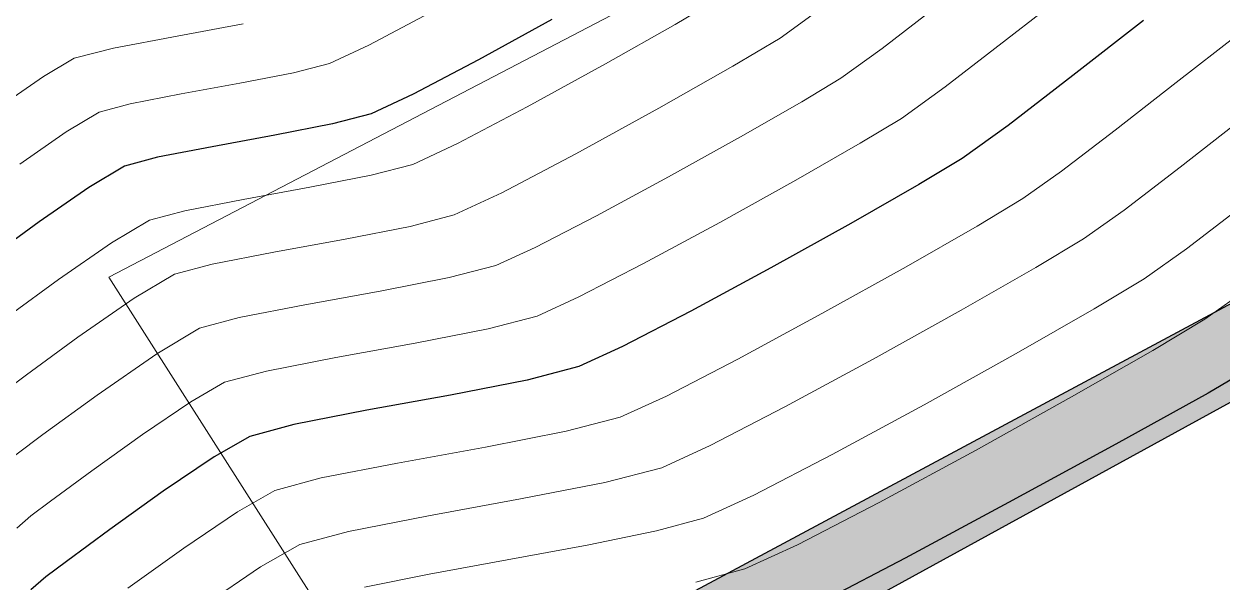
# Model space of a CAD drawing. Header units: millimetres. Extents: x 736950 to 740938, y 8500595 to 8502163.
# Drawn here: x 737778.36 to 737787.69, y 8501288.97 to 8501293.32 of the extents above; entities that cross this region are included whole.
import ezdxf

# ---------------------------------------------------------------- set-up
doc = ezdxf.new("R2010")
doc.units = ezdxf.units.MM
for name, color, linetype, lineweight in [('CONT-MJR', 80, 'Continuous', 30), ('CONT-MNR', 96, 'Continuous', 15), ('MURO PIEDRA', 252, 'Continuous', 30), ('pista', 251, 'Continuous', 5)]:
    doc.layers.add(name, color=color, linetype=linetype, lineweight=lineweight)

msp = doc.modelspace()

# ---------------------------------------------------------------- hatches: boundary and pattern name
at = {"layer": 'pista'}
h = msp.add_hatch(dxfattribs=at)
h.set_pattern_fill('HONEY', color=256, scale=3, angle=9.94991650582834, style=0)
h.set_pattern_definition([(9.94991650582834, (1479841.21072825, -18.49207214638591), (0.4979252195647159, 0.4170677100899267), [0.375, -0.75]), (129.9499165058283, (1479841.21072825, -18.49207214638591), (-0.6101538418184378, 0.222682034283025), [0.3749999999999999, -0.7499999999999998]), (69.94991650582834, (1479841.21072825, -18.49207214638591), (-0.112228622253722, 0.6397497443729518), [-0.75, 0.375])])
h.paths.add_polyline_path([(737744.7999806425, 8501250.923935566), (737743.4751223363, 8501250.754223157), (737756.465848178, 8501242.026572531), (737763.5739612179, 8501242.006896213), (737770.002546867, 8501243.455222024), (737769.8468594846, 8501244.342704736), (737763.4750639071, 8501242.907173423), (737756.7405500773, 8501242.925815564)])
h.paths.add_polyline_path([(737794.2809870465, 8501256.017245878), (737809.7820272583, 8501263.709828075), (737823.391616501, 8501273.483615467), (737837.0791595323, 8501280.557800073), (737851.5530432165, 8501285.77819753), (737870.8510758049, 8501293.050216693, -0.9976846880626209), (737871.0089264096, 8501292.63424804), (737865.2748787645, 8501289.581801567, 0.7845063948290762), (737866.1540430214, 8501286.121818589), (737883.2588851704, 8501291.348365877), (737897.4188924351, 8501296.516943583), (737903.2981396064, 8501301.44146652, -0.5512150924587264), (737904.1219025984, 8501301.177325813), (737906.855912117, 8501297.98174819, 0.5618964424650519), (737910.2738656431, 8501298.536066804), (737914.22079628, 8501308.558674501), (737925.6412323939, 8501300.72656757, 0.340189525830376), (737928.7023693406, 8501300.894137181), (737936.9171069289, 8501306.117412793, -0.358727273887905), (737938.1716059428, 8501305.962964654), (737943.1732157968, 8501301.051021611, 0.3417074120720416), (737946.0555081918, 8501300.709858142), (737955.8779356404, 8501307.072689936), (737971.8320576148, 8501314.464803053), (737988.5677626224, 8501323.411181662), (738023.1375471824, 8501336.282937778), (738044.4246208373, 8501357.728329657), (738061.4456776979, 8501362.208386911), (738078.9085143938, 8501363.070318012), (738112.0997810266, 8501372.051506756), (738118.6561313582, 8501373.365123207), (738128.3493353954, 8501376.976906104), (738155.2251721952, 8501366.826195797), (738176.6167526407, 8501363.543890122), (738193.8053773039, 8501353.328603027), (738204.7313956148, 8501340.877429372), (738207.705198212, 8501335.751671141), (738214.35685511, 8501331.742925933), (738229.9282901662, 8501313.374534177), (738233.5603594936, 8501308.186787868), (738234.53883727, 8501308.358438132), (738230.6417003467, 8501313.924784988), (738214.9478837823, 8501332.43754055), (738208.3676942562, 8501336.403214611), (738205.4657963786, 8501341.405035153), (738194.387784551, 8501354.029418997), (738176.9261677533, 8501364.406946706), (738155.4549153853, 8501367.70147717), (738128.3514754312, 8501377.93815071), (738118.4090486554, 8501374.233504975), (738111.8936108743, 8501372.928085677), (738078.7671659255, 8501363.964436961), (738061.3074614278, 8501363.102660457), (738043.958527311, 8501358.536303693), (738022.6381405202, 8501337.057350922), (737988.196920163, 8501324.233464561), (737971.4304040315, 8501315.270615296), (737955.4419368334, 8501307.862588815), (737945.5806043665, 8501301.47455489, -0.3391433520832071), (737943.8038299843, 8501301.693147572), (737938.8116631231, 8501306.59581691, 0.3560082385246841), (737936.4342009705, 8501306.876887502), (737928.158540546, 8501301.61487459, -0.3502196171718997), (737926.1502499409, 8501301.468794718), (737914.5128481541, 8501309.44969617, 0.4302069892023044), (737913.4330382891, 8501309.014522241), (737909.4507249827, 8501298.90206584, -0.5704007069138802), (737907.5397775185, 8501298.566836312), (737904.9064502402, 8501301.644734057, 0.4931454261128044), (737902.7202336333, 8501302.131411942), (737896.9620044216, 8501297.308254998), (737882.9728831241, 8501292.20205278), (737866.0373022418, 8501287.027224885, -0.7384715771871906), (737865.6977918843, 8501288.787355538), (737871.5108758068, 8501291.881875956, 0.9119586051647783), (737870.5337161538, 8501293.892406015), (737851.2416702455, 8501286.62264278), (737836.7183275839, 8501281.384406622), (737822.9200107896, 8501274.252970394), (737809.3164408724, 8501264.483505804), (737793.8201376351, 8501256.79327439), (737778.9884914039, 8501246.402265295), (737769.846859484, 8501244.34270474), (737770.0025468671, 8501243.455222024), (737779.3594973255, 8501245.563292695)])
h.paths.add_polyline_path([(738260.5182952256, 8501271.251537092), (738234.538837269, 8501308.358438132), (738233.56035949, 8501308.186787868), (738259.6897886079, 8501270.86568047), (738269.3749442189, 8501234.589470252), (738274.5057655985, 8501215.583008338), (738279.7983711922, 8501189.602392923), (738280.7089290785, 8501189.641305126), (738275.382018582, 8501215.790318219), (738270.2441657205, 8501234.822827347)])
h = msp.add_hatch(dxfattribs=at)
h.set_pattern_fill('AR-CONC', color=256, scale=0.1, angle=9.94991650582834, style=0)
h.set_pattern_definition([(59.94991650582833, (1479841.21072825, -18.49207214638591), (0.7173147616177996, 0.06212513786334364), [0.07500000000000001, -0.8250000000000001]), (4.949916505828331, (1479841.21072825, -18.49207214638591), (-0.2666336227691331, 0.7169040729334506), [0.06, -0.66]), (110.4013165058283, (1479841.270504478, -18.48689504899085), (0.4506817424667108, 0.7790288530571421), [0.06374018999999999, -0.7011421119999998]), (56.13411650582835, (1479841.176170796, -18.29508031532168), (1.07978843215245, 0.02137619624183779), [0.1124999999999999, -1.237499999999998]), (106.5855165058283, (1479841.266153166, -18.29329902119935), (0.752289432321798, 1.120964142855684), [0.09561028799999993, -1.051712999999999]), (1.134116505828333, (1479841.176170796, -18.29508031532168), (0.7522885572049924, 1.12096473051034), [0.09000000000000001, -0.9900000000000001]), (30.94991650582834, (1479841.283306076, -18.32704954408109), (0.6574964912282043, -0.293425227292985), [0.07500000000000001, -0.8250000000000001]), (335.9499165058284, (1479841.283306076, -18.32704954408109), (0.1143589702920628, 0.7562849757157031), [0.06, -0.66]), (81.40131650582836, (1479841.338097435, -18.35150168277323), (0.7718558160208798, 0.4628591428967336), [0.06374019000000002, -0.701142112]), (47.44991650582834, (1479841.21072825, -18.49207214638591), (-0.04554285905854174, 0.3299879209740469), [0, -0.652, 0, -0.67, 0, -0.6625000000000001]), (17.44991650582834, (1479841.21072825, -18.49207214638591), (0.1909634295804004, 0.4339344980096552), [0, -0.3819999999999997, 0, -0.6369999999999993, 0, -0.2524999999999997]), (337.4499165058283, (1479840.991082356, -18.53060370869935), (0.5296904964497462, 0.07002209344786473), [0, -0.25, 0, -0.7799999999999999, 0, -1.035]), (327.4499165058284, (1479840.892586439, -18.5478824339807), (0.557117696670718, 0.1993664657265957), [0, -0.325, 0, -0.518, 0, -0.735])])
h.paths.add_polyline_path([(737791.5559219075, 8501289.695930107), (737792.551449192, 8501287.89282433), (737790.2650922528, 8501286.885621794), (737789.9606399436, 8501287.50992386), (737789.282920198, 8501287.119431661), (737789.8594336101, 8501285.928127635), (737792.0678738108, 8501286.818103971), (737792.4463915016, 8501285.459065948), (737794.0040653513, 8501286.065330887), (737790.9109348459, 8501292.828602554), (737781.3881687867, 8501287.72137282), (737782.6339078179, 8501285.765198162), (737783.0078059994, 8501285.335337553), (737785.4498607655, 8501286.786114419), (737785.2161380884, 8501287.261886118), (737783.2372918824, 8501285.994910313), (737782.3113635977, 8501287.424422752), (737783.9599153812, 8501288.247653594), (737784.3926472707, 8501287.453479107), (737784.9138481152, 8501287.700247582), (737784.4122215663, 8501288.53411496), (737788.182679965, 8501290.601700379), (737788.8308387263, 8501289.62703417), (737789.3565152617, 8501289.888801586), (737788.8109832528, 8501290.955585923), (737790.5384877817, 8501291.832262661), (737791.2868478165, 8501290.442669103), (737788.063415962, 8501288.51559306), (737788.3988717829, 8501287.98801578), (737789.0000609824, 8501288.21097491), (737789.070400743, 8501287.65374756), (737789.8522352043, 8501287.913749244), (737789.6802740138, 8501288.6277761)])
h.paths.add_polyline_path([(737791.0837549088, 8501284.730663916), (737791.9854634485, 8501285.239115203), (737791.6551462315, 8501285.74464417), (737788.1434119036, 8501284.378310386), (737786.9481739387, 8501287.065201564), (737787.7908017033, 8501287.522677738), (737787.3599158415, 8501288.080618033), (737786.0324271923, 8501287.394931596), (737787.919708298, 8501283.193841858), (737790.4375838388, 8501284.35130795), (737790.8917770548, 8501283.52739441), (737788.20799533, 8501282.256556634), (737790.9435468046, 8501276.478315542), (737784.533403857, 8501273.038994186), (737784.7939092786, 8501272.46842436), (737796.9944802003, 8501279.00788666), (737794.4822346828, 8501285.01979172), (737793.0700123186, 8501284.450652303), (737793.2943148619, 8501283.768143423), (737794.0690307743, 8501284.091873642), (737795.3190969373, 8501281.318150045), (737793.178964494, 8501280.438126111), (737793.3973397883, 8501279.73731784), (737795.5637387651, 8501280.699110165), (737796.1738632472, 8501279.634519575), (737793.5535819186, 8501278.088515125), (737792.7902651053, 8501280.095815165), (737792.1792930259, 8501279.695221707), (737793.0154632638, 8501277.781923683), (737791.5939515219, 8501276.86247528), (737789.3079972652, 8501281.854576852), (737791.2870469418, 8501282.807869766), (737792.0530998199, 8501281.271119952), (737790.4115469962, 8501280.49480408), (737790.727105167, 8501279.830334337), (737793.0471402801, 8501280.801818809), (737792.1528624722, 8501283.1100162), (737792.8423039216, 8501283.60153577), (737792.5502280426, 8501284.172658946), (737791.5003286791, 8501283.826036204)])
h.paths.add_polyline_path([(737779.9851969633, 8501272.742664894), (737779.5926013328, 8501273.128634678), (737779.1944125522, 8501272.568406422), (737779.9120214739, 8501271.759229414), (737781.5425726977, 8501272.997593943), (737783.0716911793, 8501271.492163213), (737783.9898327204, 8501271.982176594), (737783.7344773642, 8501272.604413401), (737783.2633009446, 8501272.275046157), (737782.1794489613, 8501273.522533583), (737782.5377013684, 8501273.887930917), (737782.0967588566, 8501274.468473509)])

# ---------------------------------------------------------------- linework, layer by layer
at = {"layer": 'CONT-MJR'}
for points, elevation in [([(737782.4689067594, 8501293.350610385), (737781.8985865709, 8501293.037095755)], 3635), ([(737787.0766391798, 8501293.344551962), (737786.525552394, 8501292.914521532)], 3640), ([(737781.3888462344, 8501292.76886053), (737781.0621464405, 8501292.616062062)], 3635), ([(737785.3259215673, 8501292.064795507), (737784.7977062735, 8501291.762186276)], 3640), ([(737778.8634551978, 8501292.043452423), (737778.4762590657, 8501291.774796221)], 3635), ([(737778.4762590657, 8501291.774796221), (737778.1232595069, 8501291.517370673)], 3635), ([(737783.0204639967, 8501290.802761752), (737782.6788220166, 8501290.646200512)], 3640), ([(737788.02766008, 8501290.70431623), (737787.5786194495, 8501290.440083219)], 3645), ([(737782.6788220166, 8501290.646200512), (737782.2761264953, 8501290.541252557)], 3640), ([(737781.6792172092, 8501290.424325293), (737781.0274229022, 8501290.305516427)], 3640), ([(737787.5786194495, 8501290.440083219), (737786.8616946539, 8501290.040922813)], 3645), ([(737781.0274229022, 8501290.305516427), (737780.4600723196, 8501290.194923665)], 3640), ([(737780.4600723196, 8501290.194923665), (737780.1164942061, 8501290.10264471)], 3640), ([(737780.1164942061, 8501290.10264471), (737779.8390089612, 8501289.942672782)], 3640), ([(737779.8390089612, 8501289.942672782), (737779.442790736, 8501289.674581619)], 3640), ([(737786.0259028813, 8501289.585901598), (737785.2202613212, 8501289.15408616)], 3645), ([(737785.2202613212, 8501289.15408616), (737784.593787162, 8501288.824543085)], 3645), ([(737778.5278318885, 8501289.00627754), (737778.4123588298, 8501288.905007897)], 3640)]:
    msp.add_lwpolyline(points, dxfattribs=dict(at, elevation=elevation))
at = {"layer": 'CONT-MJR', "extrusion": (0.4656795960377687, -0.8849533964193258, 0), "elevation": -7179678.170636084}
msp.add_lwpolyline([(4611781.304284331, 3635.000000000007), (4611780.728276218, 3635.000000000007)], dxfattribs=at)
at = {"layer": 'CONT-MJR', "extrusion": (0.6111742314986937, -0.7914960889050441, 0), "elevation": -6277823.979715387}
msp.add_lwpolyline([(5779726.313199555, 3640.000000000013), (5779725.678373422, 3640.000000000013)], dxfattribs=at)
at = {"layer": 'CONT-MJR', "extrusion": (0.1922343332161511, -0.9813490516289003, 0), "elevation": -8200908.57666706}
msp.add_lwpolyline([(2358260.751651652, 3635.000000000013), (2358260.295461305, 3635.000000000013)], dxfattribs=at)
at = {"layer": 'CONT-MJR', "extrusion": (0.2521900365187744, -0.9676777281102729, 0), "elevation": -8040450.491706003}
msp.add_lwpolyline([(2857875.59736213, 3635), (2857875.285252393, 3635)], dxfattribs=at)
at = {"layer": 'CONT-MJR', "extrusion": (-0.5840101698311423, 0.8117463406346841, 0), "elevation": 6470018.558433644}
msp.add_lwpolyline([(-5563736.396618991, 3640.000000000013), (-5563735.954931766, 3640.000000000013)], dxfattribs=at)
at = {"layer": 'CONT-MJR', "extrusion": (0.1793249227667409, -0.983789902405337, 0), "elevation": -8231183.271818332}
msp.add_lwpolyline([(2250314.433526692, 3635.00000000001), (2250313.936626158, 3635.00000000001)], dxfattribs=at)
at = {"layer": 'CONT-MJR', "extrusion": (0.1913273820178648, -0.9815262772285774, 0), "elevation": -8203084.360126977}
msp.add_lwpolyline([(2350680.294781938, 3635.000000000013), (2350679.861260242, 3635.000000000013)], dxfattribs=at)
at = {"layer": 'CONT-MJR', "extrusion": (0.2593893665890005, -0.9657728286199385, 0), "elevation": -8018944.959115406}
msp.add_lwpolyline([(2917672.115261036, 3635.000000000003), (2917671.848445096, 3635.000000000003)], dxfattribs=at)
at = {"layer": 'CONT-MJR', "extrusion": (0.5156275046735583, -0.8568128596281219, 0), "elevation": -6903593.957981598}
msp.add_lwpolyline([(5015644.363987163, 3640.000000000013), (5015643.968766158, 3640.000000000013)], dxfattribs=at)
at = {"layer": 'CONT-MJR', "extrusion": (-0.5116999549868051, 0.8591642194985205, 0), "elevation": 6926484.532021542}
msp.add_lwpolyline([(-4983984.279690063, 3635.000000000009), (-4983983.95734728, 3635.000000000009)], dxfattribs=at)
at = {"layer": 'CONT-MJR', "extrusion": (0.4867297397603402, -0.8735526088523986, 0), "elevation": -7067223.794886527}
msp.add_lwpolyline([(4782325.361843608, 3640.000000000013), (4782324.64831031, 3640.000000000013)], dxfattribs=at)
at = {"layer": 'CONT-MJR', "extrusion": (0.4761751249661695, -0.8793504707245302, 0), "elevation": -7124300.136006779}
msp.add_lwpolyline([(4696874.362907769, 3640), (4696873.653394094, 3640)], dxfattribs=at)
at = {"layer": 'CONT-MJR', "extrusion": (0.4595874442994199, -0.8881325244817506, 0), "elevation": -7211197.049187733}
msp.add_lwpolyline([(4562336.206554703, 3640.000000000004), (4562335.6097719, 3640.000000000004)], dxfattribs=at)
at = {"layer": 'CONT-MJR', "extrusion": (0.1922343352253962, -0.9813490512353136, 0), "elevation": -8200906.321541691}
msp.add_lwpolyline([(2358261.8724506, 3640.000000000003), (2358261.264196804, 3640.000000000003)], dxfattribs=at)
at = {"layer": 'CONT-MJR', "extrusion": (0.4781512666245321, -0.87827749955544, 0), "elevation": -7113718.037719024}
msp.add_lwpolyline([(4712884.201103805, 3645.000000000013), (4712883.249477725, 3645.000000000013)], dxfattribs=at)
at = {"layer": 'CONT-MJR', "extrusion": (0.5816972080614425, -0.8134054082273628, 0), "elevation": -6485830.756175628}
msp.add_lwpolyline([(5545290.257470651, 3640), (5545289.745620312, 3640)], dxfattribs=at)
at = {"layer": 'CONT-MJR', "extrusion": (-0.5931644532570679, 0.8050813197387228, 0), "elevation": 6406604.978138805}
msp.add_lwpolyline([(-5636634.777482276, 3640.000000000006), (-5636634.357827684, 3640.000000000006)], dxfattribs=at)
at = {"layer": 'CONT-MJR', "extrusion": (0.6033829017684564, -0.7974516122332924, 0), "elevation": -6334203.67513153}
msp.add_lwpolyline([(5717875.307464015, 3640.00000000001), (5717875.105870666, 3640.00000000001)], dxfattribs=at)
at = {"layer": 'CONT-MNR', "extrusion": (0.6151943214256921, -0.7883755113431558, 0), "elevation": -6248329.606041581}
msp.add_lwpolyline([(5811600.385253133, 3639), (5811599.721188307, 3639)], dxfattribs=at)
at = {"layer": 'CONT-MNR'}
for points, elevation in [([(737783.774065548, 8501293.519995207), (737783.4283612036, 8501293.313487083)], 3636), ([(737785.4942091262, 8501293.475634048), (737785.0419929657, 8501293.126443615)], 3638), ([(737783.4283612036, 8501293.313487083), (737782.8860258962, 8501293.00560796)], 3636), ([(737779.552699113, 8501293.22091757), (737779.0553848855, 8501293.127788445)], 3633), ([(737784.2466871626, 8501293.207141988), (737783.8793762964, 8501292.987727107)], 3637), ([(737786.0098807599, 8501293.19507779), (737785.5325414801, 8501292.826487886)], 3639), ([(737779.0553848855, 8501293.127788445), (737778.7499631329, 8501293.05069541)], 3633), ([(737781.0437311335, 8501293.152646272), (737780.7388113255, 8501293.010034371)], 3634), ([(737778.7499631329, 8501293.05069541), (737778.5095231396, 8501292.907404577)], 3633), ([(737780.7388113255, 8501293.010034371), (737780.4569244604, 8501292.936570803)], 3634), ([(737780.4569244604, 8501292.936570803), (737780.0390879597, 8501292.85472172)], 3634), ([(737780.0390879597, 8501292.85472172), (737779.582831945, 8501292.771555513)], 3634), ([(737779.582831945, 8501292.771555513), (737779.1856865368, 8501292.694140581)], 3634), ([(737778.9451818573, 8501292.62954531), (737778.6866994982, 8501292.47559871)], 3634), ([(737779.1856865368, 8501292.694140581), (737778.9451818573, 8501292.62954531)], 3634), ([(737783.3031450324, 8501292.660605539), (737782.656782152, 8501292.30528896)], 3637), ([(737787.8598594179, 8501292.590195), (737787.3615396767, 8501292.201227726)], 3642), ([(737781.7339613364, 8501292.385074781), (737781.385481556, 8501292.222089753)], 3636), ([(737784.8702314745, 8501292.38783807), (737784.3684269454, 8501292.100359298)], 3639), ([(737782.656782152, 8501292.30528896), (737782.0790764377, 8501292.001289036)], 3637), ([(737781.385481556, 8501292.222089753), (737781.0633251388, 8501292.138131388)], 3636), ([(737781.0633251388, 8501292.138131388), (737780.5857977094, 8501292.04458958)], 3636), ([(737784.3684269454, 8501292.100359298), (737783.7762835142, 8501291.770426314)], 3639), ([(737780.5857977094, 8501292.04458958), (737780.0643622641, 8501291.949542485)], 3636), ([(737782.0790764377, 8501292.001289036), (737781.7088166712, 8501291.828117441)], 3637), ([(737780.0643622641, 8501291.949542485), (737779.6104817977, 8501291.861068277)], 3636), ([(737786.1371736212, 8501291.955729108), (737785.7816116596, 8501291.741752949)], 3641), ([(737779.6104817977, 8501291.861068277), (737779.335619307, 8501291.787245112)], 3636), ([(737781.7088166712, 8501291.828117441), (737781.3665254781, 8501291.738911679)], 3637), ([(737786.924629774, 8501291.866782172), (737786.6097952359, 8501291.64287589)], 3642), ([(737781.3665254781, 8501291.738911679), (737780.8591525849, 8501291.639523504)], 3637), ([(737783.7762835142, 8501291.770426314), (737783.1835678897, 8501291.449466191)], 3639), ([(737779.0402108966, 8501291.61130614), (737778.627201689, 8501291.324739525)], 3636), ([(737780.8591525849, 8501291.639523504), (737780.3051274236, 8501291.538535971)], 3637), ([(737786.6097952359, 8501291.64287589), (737786.2373017523, 8501291.418710388)], 3642), ([(737780.3051274236, 8501291.538535971), (737779.8228794285, 8501291.444532122)], 3637), ([(737782.3396295683, 8501291.57505025), (737782.0321517863, 8501291.434145132)], 3638), ([(737787.4115620492, 8501291.564106511), (737787.0824168504, 8501291.33002267)], 3643), ([(737779.8228794285, 8501291.444532122), (737779.5308380318, 8501291.36609501)], 3637), ([(737782.0321517863, 8501291.434145132), (737781.6697258172, 8501291.339691972)], 3638), ([(737783.1835678897, 8501291.449466191), (737782.6800467827, 8501291.188906)], 3639), ([(737786.2373017523, 8501291.418710388), (737785.6562649295, 8501291.085840233)], 3642), ([(737781.6697258172, 8501291.339691972), (737781.1325074594, 8501291.234457435)], 3638), ([(737779.2169665958, 8501291.179159852), (737778.7781443129, 8501290.874682825)], 3637), ([(737780.5458925831, 8501291.127529457), (737780.035277059, 8501291.027995968)], 3638), ([(737782.6800467827, 8501291.188906), (737782.3554869017, 8501291.04017282)], 3639), ([(737784.5725112823, 8501291.059350483), (737783.9174045401, 8501290.704605082)], 3641), ([(737786.6929918452, 8501291.095667826), (737786.0855442573, 8501290.74766721)], 3643), ([(737781.9729261565, 8501290.940472264), (737781.4058623344, 8501290.829391362)], 3639), ([(737787.5550384651, 8501291.017169451), (737787.1486819377, 8501290.772625268)], 3644), ([(737778.7781443129, 8501290.874682825), (737778.3780781467, 8501290.582933867)], 3637), ([(737781.4058623344, 8501290.829391362), (737780.7866577427, 8501290.716522943)], 3639), ([(737780.7866577427, 8501290.716522943), (737780.247674689, 8501290.611459818)], 3639), ([(737778.3780781467, 8501290.582933867), (737778.1804750616, 8501290.434182918)], 3637), ([(737780.247674689, 8501290.611459818), (737779.9212754812, 8501290.52379481)], 3639), ([(737779.9212754812, 8501290.52379481), (737779.6576644984, 8501290.37182148)], 3639), ([(737783.002157132, 8501290.2522282), (737782.5793268348, 8501290.142032847)], 3641), ([(737783.7012984253, 8501290.030473256), (737783.3254922475, 8501289.85825589)], 3642), ([(737783.3254922475, 8501289.85825589), (737782.8825271741, 8501289.742813138)], 3642), ([(737780.67246995, 8501289.778387513), (737780.3117129308, 8501289.68149461)], 3641), ([(737780.3117129308, 8501289.68149461), (737780.0203534234, 8501289.513524087)], 3641), ([(737778.5647691725, 8501289.597802076), (737778.4120462796, 8501289.482245998)], 3639), ([(737782.225926959, 8501289.61419315), (737781.5089532215, 8501289.483503398)], 3642), ([(737778.4120462796, 8501289.482245998), (737778.3021819717, 8501289.385702837)], 3639), ([(737780.0203534234, 8501289.513524087), (737779.6043242869, 8501289.232028365)], 3641), ([(737781.5089532215, 8501289.483503398), (737780.8848675805, 8501289.36185136)], 3642), ([(737783.6488273625, 8501289.46428358), (737783.2827480952, 8501289.364978742)], 3643), ([(737783.2827480952, 8501289.364978742), (737782.7430226426, 8501289.254763074)], 3643), ([(737784.3821328535, 8501289.25818476), (737783.9721624776, 8501289.07031127)], 3644), ([(737781.5135314625, 8501289.028479708), (737781.0092148745, 8501288.925852243)], 3643)]:
    msp.add_lwpolyline(points, dxfattribs=dict(at, elevation=elevation))
at = {"layer": 'CONT-MNR', "extrusion": (0.465679599560395, -0.8849533945656517, 0), "elevation": -7179678.652624092}
msp.add_lwpolyline([(4611781.167773476, 3634.000000000007), (4611780.630165903, 3634.000000000007)], dxfattribs=at)
at = {"layer": 'CONT-MNR', "extrusion": (-0.5840101681718952, 0.8117463418284279, 0), "elevation": 6470020.159726032}
msp.add_lwpolyline([(-5563735.714322674, 3637.000000000013), (-5563735.338888532, 3637.000000000013)], dxfattribs=at)
at = {"layer": 'CONT-MNR', "extrusion": (0.1848166786983161, -0.9827730130986115, 0), "elevation": -8218487.58741459}
msp.add_lwpolyline([(2296251.133044172, 3633.000000000013), (2296250.611739151, 3633.000000000013)], dxfattribs=at)
at = {"layer": 'CONT-MNR', "extrusion": (0.6132604363092247, -0.7898807740778474, 0), "elevation": -6262552.004755239}
msp.add_lwpolyline([(5796271.199266094, 3641), (5796270.596163269, 3641)], dxfattribs=at)
at = {"layer": 'CONT-MNR', "extrusion": (0.5840101721768886, -0.8117463389470388, 0), "elevation": -6470019.602302391}
msp.add_lwpolyline([(5563735.969268215, 3638.00000000001), (5563735.57174971, 3638.00000000001)], dxfattribs=at)
at = {"layer": 'CONT-MNR', "extrusion": (0.4817282469600844, -0.8763206582528817, 0), "elevation": -7094447.826352583}
msp.add_lwpolyline([(4741847.360815476, 3636), (4741846.666615777, 3636)], dxfattribs=at)
at = {"layer": 'CONT-MNR', "extrusion": (-0.5701999161311168, 0.8215059681122636, 0), "elevation": 6563181.615849884}
msp.add_lwpolyline([(-5453525.951526377, 3633), (-5453525.542191455, 3633)], dxfattribs=at)
at = {"layer": 'CONT-MNR', "extrusion": (0.4936870085560769, -0.8696396596194035, 0), "elevation": -7028827.223801648}
msp.add_lwpolyline([(4838584.025703241, 3637.000000000006), (4838583.36309401, 3637.000000000006)], dxfattribs=at)
at = {"layer": 'CONT-MNR', "extrusion": (0.5156275051426341, -0.8568128593458334, 0), "elevation": -6903594.97874243}
msp.add_lwpolyline([(5015643.880501538, 3638), (5015643.524802633, 3638)], dxfattribs=at)
at = {"layer": 'CONT-MNR', "extrusion": (-0.5840101692709725, 0.8117463410376976, 0), "elevation": 6470019.092246342}
msp.add_lwpolyline([(-5563736.169130391, 3639), (-5563735.749527528, 3639)], dxfattribs=at)
at = {"layer": 'CONT-MNR', "extrusion": (0.6153050581743907, -0.788289087445088, 0), "elevation": -6247512.114441209}
msp.add_lwpolyline([(5812478.199195335, 3641.000000000003), (5812477.595776044, 3641.000000000003)], dxfattribs=at)
at = {"layer": 'CONT-MNR', "extrusion": (0.4970945356616551, -0.8676963884996431, 0), "elevation": -7009792.381844614}
msp.add_lwpolyline([(4866119.024627903, 3638.000000000003), (4866118.476747595, 3638.000000000003)], dxfattribs=at)
at = {"layer": 'CONT-MNR', "extrusion": (0.4656796006697608, -0.884953393981882, 0), "elevation": -7179677.646151708}
msp.add_lwpolyline([(4611781.506954083, 3636.000000000006), (4611780.89254543, 3636.000000000006)], dxfattribs=at)
at = {"layer": 'CONT-MNR', "extrusion": (0.5156275029127955, -0.8568128606877439, 0), "elevation": -6903594.480042185}
msp.add_lwpolyline([(5015644.106167621, 3639), (5015643.730707667, 3639)], dxfattribs=at)
at = {"layer": 'CONT-MNR', "extrusion": (-0.5700665072355815, 0.821598549979383, 0), "elevation": 6564066.65186291}
msp.add_lwpolyline([(-5452460.007750694, 3634.000000000006), (-5452459.567897123, 3634.000000000006)], dxfattribs=at)
at = {"layer": 'CONT-MNR', "extrusion": (-0.4867297402545764, 0.873552608577018, 0), "elevation": 7067224.800890677}
msp.add_lwpolyline([(-4782324.945043662, 3638.000000000013), (-4782324.302863693, 3638.000000000013)], dxfattribs=at)
at = {"layer": 'CONT-MNR', "extrusion": (0.6078376377302765, -0.7940613365216048, 0), "elevation": -6302093.056800866}
msp.add_lwpolyline([(5753253.559935518, 3641.000000000013), (5753253.034723745, 3641.000000000013)], dxfattribs=at)
at = {"layer": 'CONT-MNR', "extrusion": (0.5795649494752191, -0.8149260514548463, 0), "elevation": -6500329.300432626}
msp.add_lwpolyline([(5528292.355155668, 3641), (5528291.986381251, 3641)], dxfattribs=at)
at = {"layer": 'CONT-MNR', "extrusion": (-0.6078376390892921, 0.7940613354813062, 0), "elevation": 6302092.510635507}
msp.add_lwpolyline([(-5753253.7984079, 3642), (-5753253.248186042, 3642)], dxfattribs=at)
at = {"layer": 'CONT-MNR', "extrusion": (0.4761751252145184, -0.8793504705900473, 0), "elevation": -7124301.139108998}
msp.add_lwpolyline([(4696874.003353196, 3638.000000000003), (4696873.364790889, 3638.000000000003)], dxfattribs=at)
at = {"layer": 'CONT-MNR', "extrusion": (0.6078376380490782, -0.7940613362775686, 0), "elevation": -6302091.981853421}
msp.add_lwpolyline([(5753254.017838728, 3643), (5753253.442606786, 3643)], dxfattribs=at)
at = {"layer": 'CONT-MNR', "extrusion": (0.5116999521280254, -0.8591642212011489, 0), "elevation": -6926484.086874731}
msp.add_lwpolyline([(4983984.208865367, 3636.000000000013), (4983983.865033065, 3636.000000000013)], dxfattribs=at)
at = {"layer": 'CONT-MNR', "extrusion": (-0.4595874437692433, 0.8881325247561047, 0), "elevation": 7211198.050708739}
msp.add_lwpolyline([(-4562335.892834547, 3638.000000000009), (-4562335.355730023, 3638.000000000009)], dxfattribs=at)
at = {"layer": 'CONT-MNR', "extrusion": (0.4970945373455133, -0.8676963875349776, 0), "elevation": -7009790.851929619}
msp.add_lwpolyline([(4866119.742685021, 3641), (4866119.103491329, 3641)], dxfattribs=at)
at = {"layer": 'CONT-MNR', "extrusion": (0.4867297405741631, -0.8735526083989493, 0), "elevation": -7067223.286076254}
msp.add_lwpolyline([(4782325.578826816, 3641.000000000013), (4782324.829616851, 3641.000000000013)], dxfattribs=at)
at = {"layer": 'CONT-MNR', "extrusion": (0.5892170459696863, -0.8079747970937935, 0), "elevation": -6434117.389842298}
msp.add_lwpolyline([(5605212.29790417, 3636.000000000003), (5605211.831883616, 3636.000000000003)], dxfattribs=at)
at = {"layer": 'CONT-MNR', "extrusion": (-0.5116999536025592, 0.8591642203229479, 0), "elevation": 6926483.616590494}
msp.add_lwpolyline([(-4983984.172975345, 3637.000000000013), (-4983983.807653524, 3637.000000000013)], dxfattribs=at)
at = {"layer": 'CONT-MNR', "extrusion": (0.5156275058399664, -0.8568128589261809, 0), "elevation": -6903592.415893532}
msp.add_lwpolyline([(5015645.104282911, 3643.00000000001), (5015644.649778755, 3643.00000000001)], dxfattribs=at)
at = {"layer": 'CONT-MNR', "extrusion": (0.1793249203082863, -0.9837899028534633, 0), "elevation": -8231181.934884027}
msp.add_lwpolyline([(2250315.001813245, 3638.000000000003), (2250314.405532602, 3638.000000000003)], dxfattribs=at)
at = {"layer": 'CONT-MNR', "extrusion": (0.5795649495443631, -0.8149260514056719, 0), "elevation": -6500327.713362088}
msp.add_lwpolyline([(5528293.019887978, 3644.000000000006), (5528292.598431505, 3644.000000000006)], dxfattribs=at)
at = {"layer": 'CONT-MNR', "extrusion": (0.25219003776603, -0.967677727785221, 0), "elevation": -8040448.636901947}
msp.add_lwpolyline([(2857876.461838792, 3639.000000000006), (2857876.066499791, 3639.000000000006)], dxfattribs=at)
at = {"layer": 'CONT-MNR', "extrusion": (0.4867297413140019, -0.8735526079867227, 0), "elevation": -7067222.777671006}
msp.add_lwpolyline([(4782325.795211473, 3642.000000000003), (4782325.010324843, 3642.000000000003)], dxfattribs=at)
at = {"layer": 'CONT-MNR', "extrusion": (0.5116999511383243, -0.8591642217905936, 0), "elevation": -6926483.169154931}
msp.add_lwpolyline([(4983984.105331419, 3638.000000000007), (4983983.718520083, 3638.000000000007)], dxfattribs=at)
at = {"layer": 'CONT-MNR', "extrusion": (0.2593893621430857, -0.965772829814032, 0), "elevation": -8018943.600427894}
msp.add_lwpolyline([(2917672.369594435, 3638), (2917672.049415306, 3638)], dxfattribs=at)
at = {"layer": 'CONT-MNR', "extrusion": (0.4970945385144634, -0.8676963868652979, 0), "elevation": -7009789.324902298}
msp.add_lwpolyline([(4866120.456582393, 3644), (4866119.726075317, 3644)], dxfattribs=at)
at = {"layer": 'CONT-MNR', "extrusion": (0.5700665051199585, -0.8215985514473091, 0), "elevation": -6564064.842649975}
msp.add_lwpolyline([(5452459.586328583, 3638.00000000001), (5452459.020802563, 3638.00000000001)], dxfattribs=at)
at = {"layer": 'CONT-MNR', "extrusion": (0.4595874433658603, -0.8881325249648458, 0), "elevation": -7211196.554584686}
msp.add_lwpolyline([(4562336.353682354, 3641.000000000011), (4562335.727060407, 3641.000000000011)], dxfattribs=at)
at = {"layer": 'CONT-MNR', "extrusion": (-0.4761751247629751, 0.8793504708345616, 0), "elevation": 7124299.132663385}
msp.add_lwpolyline([(-4696874.722828174, 3642.000000000013), (-4696873.942363135, 3642.000000000013)], dxfattribs=at)
at = {"layer": 'CONT-MNR', "extrusion": (0.4867297401980191, -0.8735526086085308, 0), "elevation": -7067222.279425596}
msp.add_lwpolyline([(4782325.996582149, 3643.000000000013), (4782325.176018856, 3643.000000000013)], dxfattribs=at)
at = {"layer": 'CONT-MNR', "extrusion": (0.5892170452661982, -0.8079747976068133, 0), "elevation": -6434116.489577769}
msp.add_lwpolyline([(5605212.005855619, 3638), (5605211.481582496, 3638)], dxfattribs=at)
at = {"layer": 'CONT-MNR', "extrusion": (-0.4166004695990954, 0.9090896813460229, 0), "elevation": 7421074.501267298}
msp.add_lwpolyline([(-4212352.820207042, 3641.000000000013), (-4212352.425610023, 3641.000000000013)], dxfattribs=at)
at = {"layer": 'CONT-MNR', "extrusion": (0.4867297390970104, -0.8735526092219954, 0), "elevation": -7067221.781098204}
msp.add_lwpolyline([(4782326.19807397, 3644.000000000003), (4782325.341834012, 3644.000000000003)], dxfattribs=at)
at = {"layer": 'CONT-MNR', "extrusion": (0.5603971106150333, -0.8282240508547927, 0), "elevation": -6627523.5608171}
msp.add_lwpolyline([(5375145.417577311, 3639.000000000003), (5375144.963102083, 3639.000000000003)], dxfattribs=at)
at = {"layer": 'CONT-MNR', "extrusion": (-0.4595874448745806, 0.8881325241841189, 0), "elevation": 7211196.047435656}
msp.add_lwpolyline([(-4562336.52064011, 3642.000000000013), (-4562335.864179026, 3642.000000000013)], dxfattribs=at)
at = {"layer": 'CONT-MNR', "extrusion": (0.4761751265585583, -0.8793504698622394, 0), "elevation": -7124298.620858276}
msp.add_lwpolyline([(4696874.918158907, 3643.000000000013), (4696874.10221818, 3643.000000000013)], dxfattribs=at)
at = {"layer": 'CONT-MNR', "extrusion": (0.6014187077892591, -0.7989340009794913, 0), "elevation": -6348255.930230998}
msp.add_lwpolyline([(5702271.249160969, 3638), (5702270.987278515, 3638)], dxfattribs=at)
at = {"layer": 'CONT-MNR', "extrusion": (0.5816972089926971, -0.8134054075613875, 0), "elevation": -6485831.203765757}
msp.add_lwpolyline([(5545290.39093591, 3639.000000000013), (5545289.904678088, 3639.000000000013)], dxfattribs=at)
at = {"layer": 'CONT-MNR', "extrusion": (0.1922343332239346, -0.9813490516273756, 0), "elevation": -8200905.876291977}
msp.add_lwpolyline([(2358262.076526484, 3641.000000000013), (2358261.437859998, 3641.000000000013)], dxfattribs=at)
at = {"layer": 'CONT-MNR', "extrusion": (0.1793249185533408, -0.9837899031733544, 0), "elevation": -8231180.596340528}
msp.add_lwpolyline([(2250315.57598593, 3641.000000000013), (2250314.880325179, 3641.000000000013)], dxfattribs=at)
at = {"layer": 'CONT-MNR', "extrusion": (0.4595874439070378, -0.8881325246847992, 0), "elevation": -7211195.55300717}
msp.add_lwpolyline([(4562336.66749183, 3643), (4562335.981191607, 3643)], dxfattribs=at)
at = {"layer": 'CONT-MNR', "extrusion": (0.4761751245555231, -0.8793504709468986, 0), "elevation": -7124298.129342727}
msp.add_lwpolyline([(4696875.08271409, 3644.000000000013), (4696874.231297682, 3644.000000000013)], dxfattribs=at)
at = {"layer": 'CONT-MNR', "extrusion": (0.5931644566357659, -0.8050813172493798, 0), "elevation": -6406605.406228133}
msp.add_lwpolyline([(5636634.962418149, 3639.000000000006), (5636634.563746285, 3639.000000000006)], dxfattribs=at)
at = {"layer": 'CONT-MNR', "extrusion": (0.1913273832197169, -0.9815262769943022, 0), "elevation": -8203081.660376655}
msp.add_lwpolyline([(2350681.250909569, 3641), (2350680.643979192, 3641)], dxfattribs=at)
at = {"layer": 'CONT-MNR', "extrusion": (0.1922343314010469, -0.9813490519844571, 0), "elevation": -8200905.430613121}
msp.add_lwpolyline([(2358262.282094666, 3642.000000000013), (2358261.613015491, 3642.000000000013)], dxfattribs=at)
at = {"layer": 'CONT-MNR', "extrusion": (0.4166004683740339, -0.9090896819074209, 0), "elevation": -7421073.521228291}
msp.add_lwpolyline([(4212353.107410432, 3643.000000000013), (4212352.675232744, 3643.000000000013)], dxfattribs=at)
at = {"layer": 'CONT-MNR', "extrusion": (0.4595874452674823, -0.8881325239808014, 0), "elevation": -7211195.046619828}
msp.add_lwpolyline([(4562336.833245659, 3644.000000000006), (4562336.117106295, 3644.000000000006)], dxfattribs=at)
at = {"layer": 'CONT-MNR', "extrusion": (0.2593893641809289, -0.9657728292667037, 0), "elevation": -8018941.764779483}
msp.add_lwpolyline([(2917672.774846177, 3642.000000000013), (2917672.383516133, 3642.000000000013)], dxfattribs=at)
at = {"layer": 'CONT-MNR', "extrusion": (-0.4994513728334234, 0.8663419222078593, 0), "elevation": 6996537.792015139}
msp.add_lwpolyline([(-4885150.774475764, 3642), (-4885150.422150932, 3642)], dxfattribs=at)
at = {"layer": 'CONT-MNR', "extrusion": (-0.5816972098369606, 0.8134054069576224, 0), "elevation": 6485830.290132432}
msp.add_lwpolyline([(-5545290.145588328, 3641.000000000009), (-5545289.608145472, 3641.000000000009)], dxfattribs=at)
at = {"layer": 'CONT-MNR', "extrusion": (0.1812799118886587, -0.9834315398367292, 0), "elevation": -8226690.791760975}
msp.add_lwpolyline([(2266671.786079175, 3643), (2266671.154975695, 3643)], dxfattribs=at)
at = {"layer": 'CONT-MNR', "extrusion": (0.5603971112531734, -0.8282240504230112, 0), "elevation": -6627522.185507039}
msp.add_lwpolyline([(5375145.151784237, 3642.00000000001), (5375144.625549759, 3642.00000000001)], dxfattribs=at)
at = {"layer": 'CONT-MNR', "extrusion": (0.1807272669747029, -0.9835332505674907, 0), "elevation": -8227963.195629392}
msp.add_lwpolyline([(2262048.001129019, 3643.000000000003), (2262047.382091369, 3643.000000000003)], dxfattribs=at)
at = {"layer": 'CONT-MNR', "extrusion": (0.2618044425118388, -0.9651209426186261, 0), "elevation": -8011616.99948608}
msp.add_lwpolyline([(2937726.008347196, 3644.000000000003), (2937725.612546277, 3644.000000000003)], dxfattribs=at)
at = {"layer": 'MURO PIEDRA'}
msp.add_lwpolyline([(737788.1826799646, 8501290.60170038), (737784.4122215662, 8501288.53411496), (737784.9138481152, 8501287.700247582), (737784.3926472709, 8501287.453479107), (737783.9599153819, 8501288.247653592), (737782.3113635977, 8501287.424422752), (737783.2372918819, 8501285.994910313), (737785.2161380887, 8501287.261886118), (737785.4498607655, 8501286.786114419), (737783.0078059996, 8501285.335337551), (737782.6339078172, 8501285.765198167), (737781.3881687872, 8501287.721372819), (737790.9109348458, 8501292.828602556)], dxfattribs=at)
at = {"layer": 'pista'}
msp.add_lwpolyline([(737780.9448072532, 8501288.31570484), (737779.0201496673, 8501291.342647737), (737789.1670318737, 8501296.641726362), (737790.9109348458, 8501292.828602556)], dxfattribs=at)

doc.saveas('drawing.dxf')
